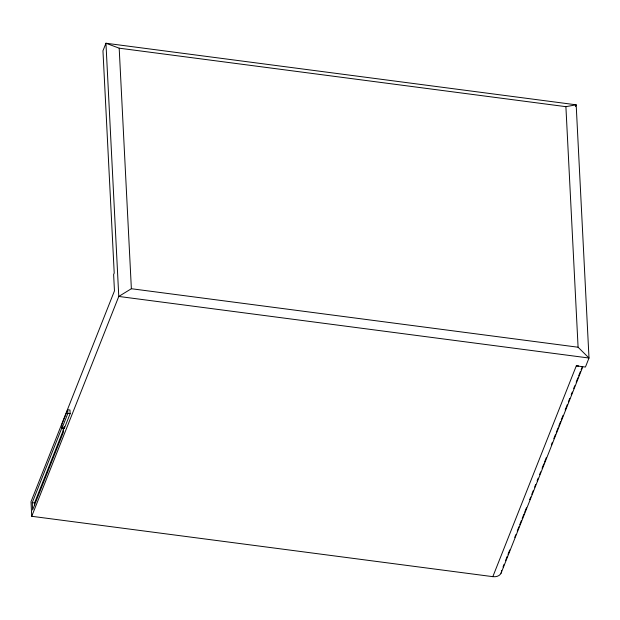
<?xml version="1.0" encoding="UTF-8"?>
<svg xmlns="http://www.w3.org/2000/svg" width="620" height="620" viewBox="0 0 620 620"><rect width="100%" height="100%" fill="white"/><g stroke="black" fill="none" stroke-linecap="round" stroke-linejoin="round"><path stroke-width="0.93" d="M67.673 409.727L61.876 424.382L62.054 428.025L64.341 428.327L70.145 413.672L69.959 410.029L67.673 409.727L67.859 413.37L62.054 428.025M63.147 427.699L63.372 432.256L32.62 509.935L32.255 502.642L62.302 426.754M34.674 505.672L34.534 502.944L63.519 429.73M31.736 516.289L118.776 296.445L105.95 43.237L576.174 104.811L589 358.027L585.427 367.055L576.298 365.854L492.83 576.662L31.736 516.289L31 501.712L114.46 290.904L113.631 274.521L114.212 273.056L102.951 50.801L105.95 43.237L119.187 48.182L565.897 106.671L576.174 104.811L575.507 106.493M503.014 566.99L504.083 564.293M505.502 560.705L507.276 556.225M507.989 554.427L509.764 549.94M514.74 537.385L515.801 534.696M517.22 531.107L518.994 526.62M519.707 524.822L521.482 520.343M522.195 518.545L523.97 514.058M524.683 512.267L526.457 507.78M529.65 499.704L530.72 497.015M531.782 494.326L533.2 490.738M534.626 487.15L535.688 484.46M537.114 480.872L538.175 478.175M539.594 474.587L540.663 471.897M542.082 468.309L543.856 463.822M544.569 462.032L546.344 457.545M551.32 444.989L552.381 442.293M553.8 438.704L555.582 434.225M556.287 432.427L558.062 427.939M558.775 426.149L560.55 421.662M561.263 419.872L563.038 415.385M565.169 409.998L567.3 404.62M568.362 401.93L569.788 398.342M571.206 394.754L572.268 392.057M573.694 388.469L574.755 385.779M576.174 382.191L577.956 377.704M578.662 375.914L580.436 371.426M581.149 369.636L582.211 366.939M501.038 573.275L582.73 366.947M131.37 288.726L118.776 296.445L589 358.027L578.088 347.223L131.37 288.726L119.187 48.182M67.859 413.37L70.145 413.672M32.255 502.642L34.534 502.944M565.897 106.671L578.088 347.223M64.248 426.506L64.341 428.327M501.596 570.578A9.432 7.006 21.6 0 1 492.83 576.662M578.646 365.916A9.432 7.006 21.6 0 1 576.298 365.854"/></g></svg>
